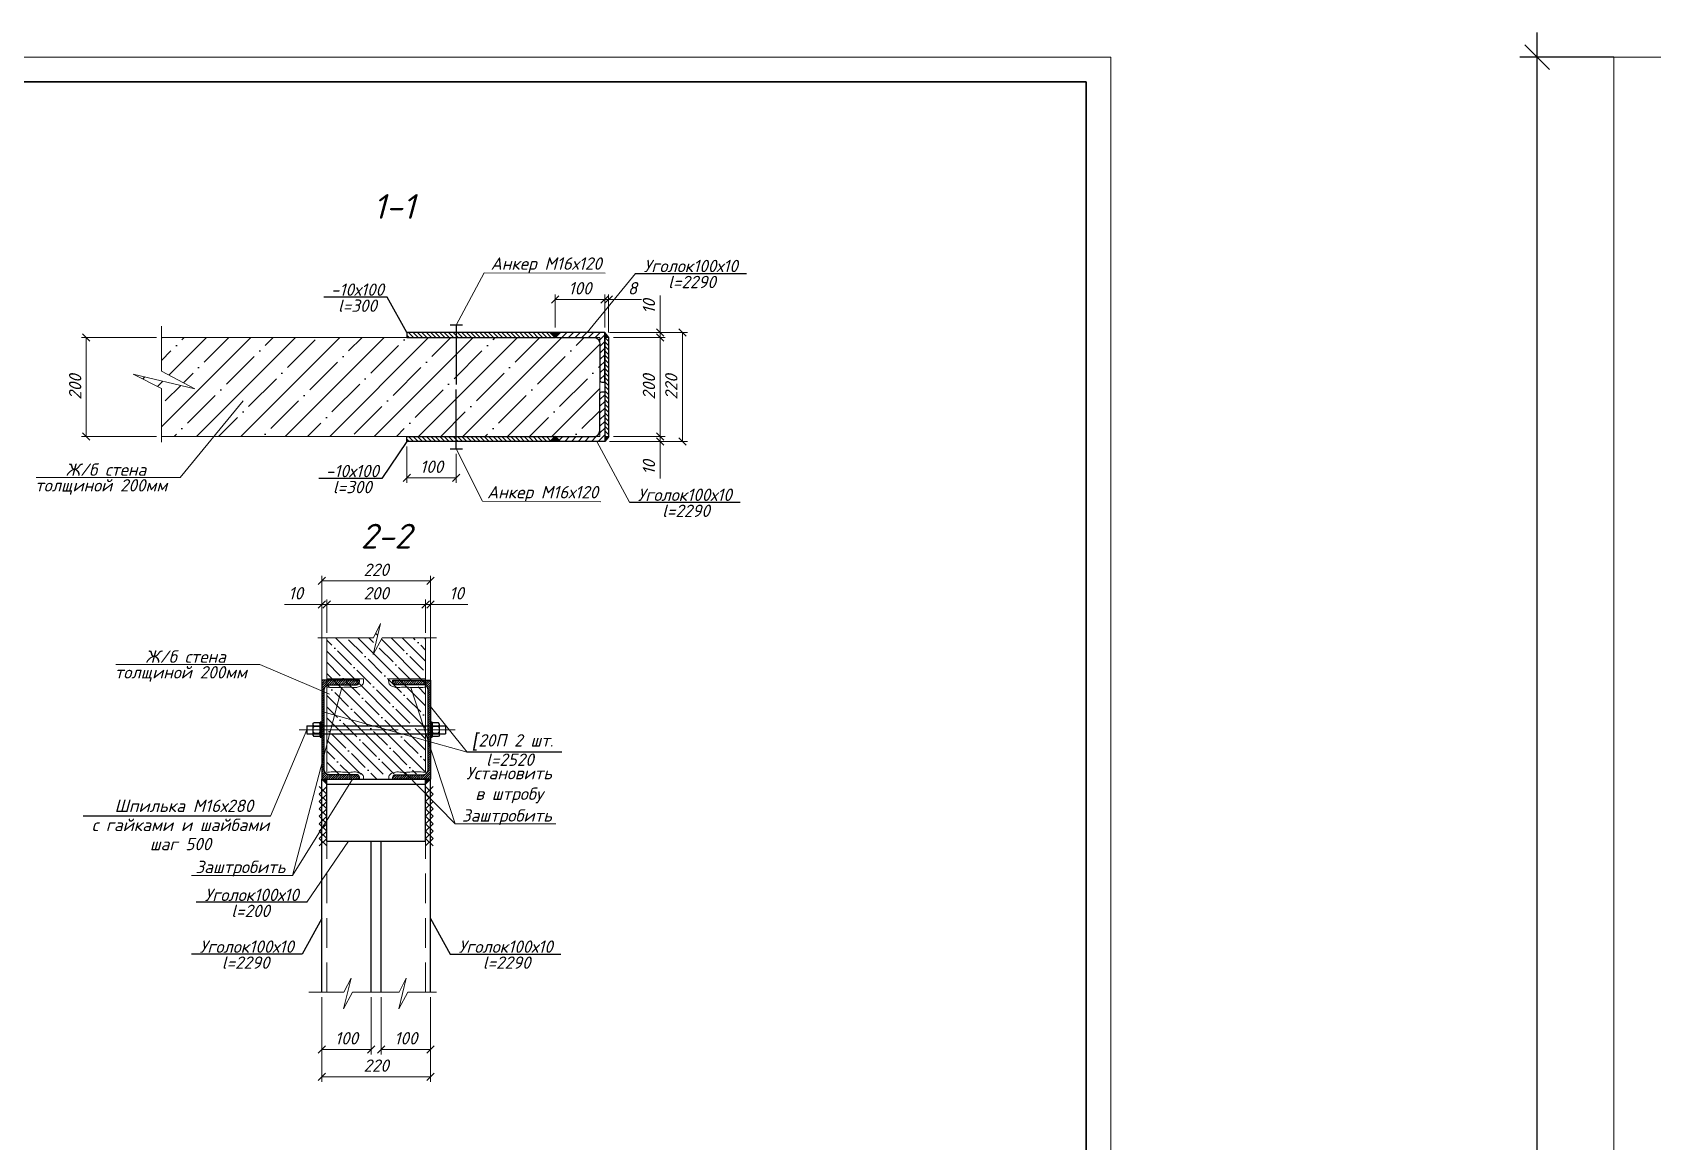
# Model space of a CAD drawing. Header units: millimetres. Extents: x 10124 to 8132345, y -95635 to 1386204.
# Drawn here: x 149395 to 152669, y 27868 to 30110 of the extents above; entities that cross this region are included whole.
import ezdxf

# ---------------------------------------------------------------- set-up
doc = ezdxf.new("R2010")
doc.units = ezdxf.units.MM
doc.linetypes.add('GOST2.303 5', pattern=[24, 20, -1.5, 1, -1.5])
doc.linetypes.add('Пунктир 2мм', pattern=[3, 2, -1])
doc.layers.get('DEFPOINTS').update_dxf_attribs({"color": 1})
doc.layers.add('013', color=7, linetype='Continuous', lineweight=13)
doc.layers.add('030', color=7, linetype='Continuous', lineweight=30)
doc.layers.add('ФВ-5', color=7, linetype='Continuous')
doc.styles.add('10', font='isocpeui.ttf', dxfattribs={"height": 25})
doc.styles.add('GOST', font='isocpeur.TTF')
doc.styles.add('БДА100', font='romand.shx', dxfattribs={"width": 0.7})
doc.dimstyles.new('10', dxfattribs={"dimtxt": 37.5, "dimasz": 15, "dimexe": 10, "dimexo": 10, "dimgap": 10, "dimtad": 1, "dimtxsty": '10', "dimblk": 'OBLIQUE', "dimcen": 2.5, "dimadec": 0, "dimazin": 0, "dimtfac": 1, "dimtmove": 0, "dimatfit": 3, "dimfxl": 1, "dimlwd": 15, "dimlwe": 15, "dimarcsym": 0})
doc.dimstyles.new('БДА1', dxfattribs={"dimtxt": 2, "dimasz": 1, "dimexe": 0.7, "dimexo": 0, "dimgap": 0.8, "dimtad": 1, "dimdec": 0, "dimrnd": 1, "dimzin": 0, "dimdsep": 46, "dimtxsty": 'БДА100', "dimblk": 'OBLIQUE', "dimcen": 2, "dimdle": 1, "dimadec": 0, "dimazin": 0, "dimtfac": 1, "dimtdec": 0, "dimtmove": 1, "dimatfit": 3, "dimldrblk": 'NONE', "dimfxl": 0.7, "dimtolj": 1, "dimtzin": 0, "dimlwd": -1, "dimlwe": -1, "dimarcsym": 0})
pattern_1 = [(45, (6742.531, 0), (-6.7351921, 6.7351921), [])]

# ---------------------------------------------------------------- blocks, each defined once
blk = doc.blocks.new('_OBLIQUE')
at = {"color": 0, "linetype": 'ByBlock'}
blk.add_line((-0.5, -0.5), (0.5, 0.5), dxfattribs=at)
blk = doc.blocks.new('*D18')
at = {"layer": 'DEFPOINTS', "color": 0, "transparency": 16777216}
for p, q in [((-15.52, -5), (-15.52, 425)), ((0, 420), (-19.02, 420)), ((0, 0), (-19.02, 0))]:
    blk.add_line(p, q, dxfattribs=at)
for p in [(-15.52, 420), (0, 420), (0, 0)]:
    blk.add_point(p, dxfattribs=at)
at = {"layer": 'DEFPOINTS', "color": 0, "transparency": 16777216, "xscale": 5, "yscale": 5, "zscale": 5}
for p, rotation in [((-15.52, 420), 90), ((-15.52, 0), 270)]:
    blk.add_blockref('_OBLIQUE', p, dxfattribs=dict(at, rotation=rotation))
at = {"layer": 'DEFPOINTS', "color": 0, "lineweight": 0, "transparency": 16777216, "insert": (-24.52, 148.5), "char_height": 10, "attachment_point": 5, "rotation": 90, "style": 'БДА100'}
blk.add_mtext('\\A1;420', dxfattribs=at)
blk = doc.blocks.new('_None')
blk = doc.blocks.new('*U385')
blk.add_lwpolyline([(-28.3, 71.7), (-22.3, 71.7, -0.414214), (-18.3, 67.7), (-18.3, -6.3, 0.414214), (-6.3, -18.3), (67.7, -18.3, -0.414214), (71.7, -22.3), (71.7, -28.3), (-28.3, -28.3)], format="xyb", close=True)
blk = doc.blocks.new('*D425')
at = {"color": 0, "lineweight": 15, "ltscale": 100, "transparency": 16777216}
for p, q in [((149645.5, 29493.6), (149493.6, 29493.6)), ((149503.6, 29293.6), (149503.6, 29493.6)), ((149645.5, 29293.6), (149493.6, 29293.6))]:
    blk.add_line(p, q, dxfattribs=at)
at = {"layer": 'DEFPOINTS', "color": 0, "ltscale": 100, "transparency": 16777216}
for p in [(149503.6, 29493.6), (149655.5, 29493.6), (149655.5, 29293.6)]:
    blk.add_point(p, dxfattribs=at)
at = {"color": 0, "lineweight": 15, "ltscale": 100, "transparency": 16777216, "xscale": 15, "yscale": 15, "zscale": 15}
for p, rotation in [((149503.6, 29493.6), 90), ((149503.6, 29293.6), 270)]:
    blk.add_blockref('_OBLIQUE', p, dxfattribs=dict(at, rotation=rotation))
at = {"color": 0, "ltscale": 100, "transparency": 16777216, "insert": (149481.1, 29393.6), "char_height": 25, "attachment_point": 5, "rotation": 90, "style": '10'}
blk.add_mtext('200', dxfattribs=at)
blk = doc.blocks.new('*D411')
at = {"color": 0, "lineweight": 15, "ltscale": 100, "transparency": 16777216}
for p, q in [((150451.4, 29513.6), (150451.4, 29580.6)), ((150551.4, 29570.6), (150451.4, 29570.6)), ((150551.4, 29513.6), (150551.4, 29580.6))]:
    blk.add_line(p, q, dxfattribs=at)
at = {"layer": 'DEFPOINTS', "color": 0, "ltscale": 100, "transparency": 16777216}
for p in [(150451.4, 29570.6), (150451.4, 29503.6), (150551.4, 29503.6)]:
    blk.add_point(p, dxfattribs=at)
at = {"color": 0, "lineweight": 15, "ltscale": 100, "transparency": 16777216, "xscale": 15, "yscale": 15, "zscale": 15, "rotation": 180}
blk.add_blockref('_OBLIQUE', (150451.4, 29570.6), dxfattribs=at)
at = {"color": 0, "lineweight": 15, "ltscale": 100, "transparency": 16777216, "xscale": 15, "yscale": 15, "zscale": 15}
blk.add_blockref('_OBLIQUE', (150551.4, 29570.6), dxfattribs=at)
at = {"color": 0, "ltscale": 100, "transparency": 16777216, "insert": (150501.4, 29593.1), "char_height": 25, "attachment_point": 5, "style": '10'}
blk.add_mtext('100', dxfattribs=at)
blk = doc.blocks.new('*D412')
at = {"color": 0, "lineweight": 15, "ltscale": 100, "transparency": 16777216}
for p, q in [((150551.4, 29570.6), (150536.4, 29570.6)), ((150551.4, 29513.6), (150551.4, 29580.6)), ((150551.4, 29570.6), (150559.4, 29570.6)), ((150559.4, 29503.6), (150559.4, 29580.6)), ((150559.4, 29570.6), (150626, 29570.6))]:
    blk.add_line(p, q, dxfattribs=at)
at = {"layer": 'DEFPOINTS', "color": 0, "ltscale": 100, "transparency": 16777216}
for p in [(150559.4, 29570.6), (150551.4, 29503.6), (150559.4, 29493.6)]:
    blk.add_point(p, dxfattribs=at)
at = {"color": 0, "lineweight": 15, "ltscale": 100, "transparency": 16777216, "xscale": 15, "yscale": 15, "zscale": 15}
blk.add_blockref('_OBLIQUE', (150551.4, 29570.6), dxfattribs=at)
at = {"color": 0, "lineweight": 15, "ltscale": 100, "transparency": 16777216, "xscale": 15, "yscale": 15, "zscale": 15, "rotation": 180}
blk.add_blockref('_OBLIQUE', (150559.4, 29570.6), dxfattribs=at)
at = {"color": 0, "ltscale": 100, "transparency": 16777216, "insert": (150607.7, 29593.1), "char_height": 25, "attachment_point": 5, "style": '10'}
blk.add_mtext('8', dxfattribs=at)
blk = doc.blocks.new('*D426')
at = {"color": 0, "lineweight": 15, "ltscale": 100, "transparency": 16777216}
for p, q in [((150663.3, 29293.6), (150663.3, 29308.6)), ((150561.4, 29283.6), (150673.3, 29283.6)), ((150569.4, 29293.6), (150673.3, 29293.6)), ((150663.3, 29293.6), (150663.3, 29283.6)), ((150663.3, 29283.6), (150663.3, 29208.4))]:
    blk.add_line(p, q, dxfattribs=at)
at = {"layer": 'DEFPOINTS', "color": 0, "ltscale": 100, "transparency": 16777216}
for p in [(150551.4, 29283.6), (150559.4, 29293.6), (150663.3, 29283.6)]:
    blk.add_point(p, dxfattribs=at)
at = {"color": 0, "lineweight": 15, "ltscale": 100, "transparency": 16777216, "xscale": 15, "yscale": 15, "zscale": 15}
for p, rotation in [((150663.3, 29293.6), 270), ((150663.3, 29283.6), 90)]:
    blk.add_blockref('_OBLIQUE', p, dxfattribs=dict(at, rotation=rotation))
at = {"color": 0, "ltscale": 100, "transparency": 16777216, "insert": (150640.8, 29231), "char_height": 25, "attachment_point": 5, "rotation": 90, "style": '10'}
blk.add_mtext('10', dxfattribs=at)
blk = doc.blocks.new('*D427')
at = {"color": 0, "lineweight": 15, "ltscale": 100, "transparency": 16777216}
for p, q in [((150569.4, 29493.6), (150673.3, 29493.6)), ((150663.3, 29293.6), (150663.3, 29493.6)), ((150569.4, 29293.6), (150673.3, 29293.6))]:
    blk.add_line(p, q, dxfattribs=at)
at = {"layer": 'DEFPOINTS', "color": 0, "ltscale": 100, "transparency": 16777216}
for p in [(150559.4, 29493.6), (150663.3, 29493.6), (150559.4, 29293.6)]:
    blk.add_point(p, dxfattribs=at)
at = {"color": 0, "lineweight": 15, "ltscale": 100, "transparency": 16777216, "xscale": 15, "yscale": 15, "zscale": 15}
for p, rotation in [((150663.3, 29493.6), 90), ((150663.3, 29293.6), 270)]:
    blk.add_blockref('_OBLIQUE', p, dxfattribs=dict(at, rotation=rotation))
at = {"color": 0, "ltscale": 100, "transparency": 16777216, "insert": (150640.8, 29393.6), "char_height": 25, "attachment_point": 5, "rotation": 90, "style": '10'}
blk.add_mtext('200', dxfattribs=at)
blk = doc.blocks.new('*D413')
at = {"color": 0, "lineweight": 15, "ltscale": 100, "transparency": 16777216}
for p, q in [((150663.3, 29503.6), (150663.3, 29578.8)), ((150561.4, 29503.6), (150673.3, 29503.6)), ((150569.4, 29493.6), (150673.3, 29493.6)), ((150663.3, 29493.6), (150663.3, 29503.6)), ((150663.3, 29493.6), (150663.3, 29478.6))]:
    blk.add_line(p, q, dxfattribs=at)
at = {"layer": 'DEFPOINTS', "color": 0, "ltscale": 100, "transparency": 16777216}
for p in [(150551.4, 29503.6), (150559.4, 29493.6), (150663.3, 29503.6)]:
    blk.add_point(p, dxfattribs=at)
at = {"color": 0, "lineweight": 15, "ltscale": 100, "transparency": 16777216, "xscale": 15, "yscale": 15, "zscale": 15}
for p, rotation in [((150663.3, 29503.6), 270), ((150663.3, 29493.6), 90)]:
    blk.add_blockref('_OBLIQUE', p, dxfattribs=dict(at, rotation=rotation))
at = {"color": 0, "ltscale": 100, "transparency": 16777216, "insert": (150640.8, 29556.2), "char_height": 25, "attachment_point": 5, "rotation": 90, "style": '10'}
blk.add_mtext('10', dxfattribs=at)
blk = doc.blocks.new('*D414')
at = {"color": 0, "lineweight": 15, "ltscale": 100, "transparency": 16777216}
for p, q in [((150561.4, 29503.6), (150718.5, 29503.6)), ((150708.5, 29283.6), (150708.5, 29503.6)), ((150561.4, 29283.6), (150718.5, 29283.6))]:
    blk.add_line(p, q, dxfattribs=at)
at = {"layer": 'DEFPOINTS', "color": 0, "ltscale": 100, "transparency": 16777216}
for p in [(150551.4, 29503.6), (150708.5, 29503.6), (150551.4, 29283.6)]:
    blk.add_point(p, dxfattribs=at)
at = {"color": 0, "lineweight": 15, "ltscale": 100, "transparency": 16777216, "xscale": 15, "yscale": 15, "zscale": 15}
for p, rotation in [((150708.5, 29503.6), 90), ((150708.5, 29283.6), 270)]:
    blk.add_blockref('_OBLIQUE', p, dxfattribs=dict(at, rotation=rotation))
at = {"color": 0, "ltscale": 100, "transparency": 16777216, "insert": (150686, 29393.6), "char_height": 25, "attachment_point": 5, "rotation": 90, "style": '10'}
blk.add_mtext('220', dxfattribs=at)
blk = doc.blocks.new('*D429')
at = {"color": 0, "lineweight": 15, "ltscale": 100, "transparency": 16777216}
for p, q in [((150151.4, 29273.6), (150151.4, 29199.9)), ((150251.4, 29258.6), (150251.4, 29199.9)), ((150151.4, 29209.9), (150251.4, 29209.9))]:
    blk.add_line(p, q, dxfattribs=at)
at = {"layer": 'DEFPOINTS', "color": 0, "ltscale": 100, "transparency": 16777216}
for p in [(150151.4, 29283.6), (150251.4, 29268.6), (150251.4, 29209.9)]:
    blk.add_point(p, dxfattribs=at)
at = {"color": 0, "lineweight": 15, "ltscale": 100, "transparency": 16777216, "xscale": 15, "yscale": 15, "zscale": 15, "rotation": 180}
blk.add_blockref('_OBLIQUE', (150151.4, 29209.9), dxfattribs=at)
at = {"color": 0, "lineweight": 15, "ltscale": 100, "transparency": 16777216, "xscale": 15, "yscale": 15, "zscale": 15}
blk.add_blockref('_OBLIQUE', (150251.4, 29209.9), dxfattribs=at)
at = {"color": 0, "ltscale": 100, "transparency": 16777216, "insert": (150201.4, 29232.4), "char_height": 25, "attachment_point": 5, "style": '10'}
blk.add_mtext('100', dxfattribs=at)
blk = doc.blocks.new('*D399')
at = {"color": 0, "lineweight": 15, "ltscale": 100, "transparency": 16777216}
for p, q in [((149989.5, 28896.6), (149989.5, 28964.2)), ((149989.5, 28954.2), (150189.5, 28954.2)), ((150189.5, 28896.6), (150189.5, 28964.2))]:
    blk.add_line(p, q, dxfattribs=at)
at = {"layer": 'DEFPOINTS', "color": 0, "ltscale": 100, "transparency": 16777216}
for p in [(150189.5, 28954.2), (149989.5, 28886.6), (150189.5, 28886.6)]:
    blk.add_point(p, dxfattribs=at)
at = {"color": 0, "lineweight": 15, "ltscale": 100, "transparency": 16777216, "xscale": 15, "yscale": 15, "zscale": 15, "rotation": 180}
blk.add_blockref('_OBLIQUE', (149989.5, 28954.2), dxfattribs=at)
at = {"color": 0, "lineweight": 15, "ltscale": 100, "transparency": 16777216, "xscale": 15, "yscale": 15, "zscale": 15}
blk.add_blockref('_OBLIQUE', (150189.5, 28954.2), dxfattribs=at)
at = {"color": 0, "ltscale": 100, "transparency": 16777216, "insert": (150089.5, 28976.7), "char_height": 25, "attachment_point": 5, "style": '10'}
blk.add_mtext('200', dxfattribs=at)
blk = doc.blocks.new('*D400')
at = {"layer": '013', "color": 0, "lineweight": 15, "ltscale": 100, "transparency": 16777216}
for p, q in [((149979.5, 28954.2), (149904.3, 28954.2)), ((149979.5, 28896.6), (149979.5, 28964.2)), ((149989.5, 28954.2), (149979.5, 28954.2)), ((149989.5, 28896.6), (149989.5, 28964.2)), ((149989.5, 28954.2), (150004.5, 28954.2))]:
    blk.add_line(p, q, dxfattribs=at)
at = {"layer": 'DEFPOINTS', "color": 0, "ltscale": 100, "transparency": 16777216}
for p in [(149979.5, 28954.2), (149979.5, 28886.6), (149989.5, 28886.6)]:
    blk.add_point(p, dxfattribs=at)
at = {"layer": '013', "color": 0, "lineweight": 15, "ltscale": 100, "transparency": 16777216, "xscale": 15, "yscale": 15, "zscale": 15}
blk.add_blockref('_OBLIQUE', (149979.5, 28954.2), dxfattribs=at)
at = {"layer": '013', "color": 0, "lineweight": 15, "ltscale": 100, "transparency": 16777216, "xscale": 15, "yscale": 15, "zscale": 15, "rotation": 180}
blk.add_blockref('_OBLIQUE', (149989.5, 28954.2), dxfattribs=at)
at = {"layer": '013', "color": 0, "ltscale": 100, "transparency": 16777216, "insert": (149926.9, 28976.7), "char_height": 25, "attachment_point": 5, "style": '10'}
blk.add_mtext('10', dxfattribs=at)
blk = doc.blocks.new('*D401')
at = {"layer": '013', "color": 0, "lineweight": 15, "ltscale": 100, "transparency": 16777216}
for p, q in [((150189.5, 28954.2), (150174.5, 28954.2)), ((150189.5, 28896.6), (150189.5, 28964.2)), ((150189.5, 28954.2), (150199.5, 28954.2)), ((150199.5, 28710.9), (150199.5, 28964.2)), ((150199.5, 28954.2), (150274.7, 28954.2))]:
    blk.add_line(p, q, dxfattribs=at)
at = {"layer": 'DEFPOINTS', "color": 0, "ltscale": 100, "transparency": 16777216}
for p in [(150199.5, 28954.2), (150189.5, 28886.6), (150199.5, 28700.9)]:
    blk.add_point(p, dxfattribs=at)
at = {"layer": '013', "color": 0, "lineweight": 15, "ltscale": 100, "transparency": 16777216, "xscale": 15, "yscale": 15, "zscale": 15}
blk.add_blockref('_OBLIQUE', (150189.5, 28954.2), dxfattribs=at)
at = {"layer": '013', "color": 0, "lineweight": 15, "ltscale": 100, "transparency": 16777216, "xscale": 15, "yscale": 15, "zscale": 15, "rotation": 180}
blk.add_blockref('_OBLIQUE', (150199.5, 28954.2), dxfattribs=at)
at = {"layer": '013', "color": 0, "ltscale": 100, "transparency": 16777216, "insert": (150252.1, 28976.7), "char_height": 25, "attachment_point": 5, "style": '10'}
blk.add_mtext('10', dxfattribs=at)
blk = doc.blocks.new('*D402')
at = {"layer": '013', "color": 0, "lineweight": 15, "ltscale": 100, "transparency": 16777216}
for p, q in [((149979.5, 28710.9), (149979.5, 29011.6)), ((149979.5, 29001.6), (150199.5, 29001.6)), ((150199.5, 28710.9), (150199.5, 29011.6))]:
    blk.add_line(p, q, dxfattribs=at)
at = {"layer": 'DEFPOINTS', "color": 0, "ltscale": 100, "transparency": 16777216}
for p in [(150199.5, 29001.6), (149979.5, 28700.9), (150199.5, 28700.9)]:
    blk.add_point(p, dxfattribs=at)
at = {"layer": '013', "color": 0, "lineweight": 15, "ltscale": 100, "transparency": 16777216, "xscale": 15, "yscale": 15, "zscale": 15, "rotation": 180}
blk.add_blockref('_OBLIQUE', (149979.5, 29001.6), dxfattribs=at)
at = {"layer": '013', "color": 0, "lineweight": 15, "ltscale": 100, "transparency": 16777216, "xscale": 15, "yscale": 15, "zscale": 15}
blk.add_blockref('_OBLIQUE', (150199.5, 29001.6), dxfattribs=at)
at = {"layer": '013', "color": 0, "ltscale": 100, "transparency": 16777216, "insert": (150089.5, 29024.1), "char_height": 25, "attachment_point": 5, "style": '10'}
blk.add_mtext('220', dxfattribs=at)
blk = doc.blocks.new('*D404')
at = {"layer": '013', "color": 0, "lineweight": 15, "ltscale": 100, "transparency": 16777216}
for p, q in [((149979.5, 28160.3), (149979.5, 28044.8)), ((150079.5, 28160.3), (150079.5, 28044.8)), ((149979.5, 28054.8), (150079.5, 28054.8))]:
    blk.add_line(p, q, dxfattribs=at)
at = {"layer": 'DEFPOINTS', "color": 0, "ltscale": 100, "transparency": 16777216}
for p in [(149979.5, 28170.3), (150079.5, 28170.3), (150079.5, 28054.8)]:
    blk.add_point(p, dxfattribs=at)
at = {"layer": '013', "color": 0, "lineweight": 15, "ltscale": 100, "transparency": 16777216, "xscale": 15, "yscale": 15, "zscale": 15, "rotation": 180}
blk.add_blockref('_OBLIQUE', (149979.5, 28054.8), dxfattribs=at)
at = {"layer": '013', "color": 0, "lineweight": 15, "ltscale": 100, "transparency": 16777216, "xscale": 15, "yscale": 15, "zscale": 15}
blk.add_blockref('_OBLIQUE', (150079.5, 28054.8), dxfattribs=at)
at = {"layer": '013', "color": 0, "ltscale": 100, "transparency": 16777216, "insert": (150029.5, 28077.3), "char_height": 25, "attachment_point": 5, "style": '10'}
blk.add_mtext('100', dxfattribs=at)
blk = doc.blocks.new('*D405')
at = {"layer": '013', "color": 0, "lineweight": 15, "ltscale": 100, "transparency": 16777216}
for p, q in [((149979.5, 28160.3), (149979.5, 27989.5)), ((150199.5, 28160.3), (150199.5, 27989.5)), ((149979.5, 27999.5), (150199.5, 27999.5))]:
    blk.add_line(p, q, dxfattribs=at)
at = {"layer": 'DEFPOINTS', "color": 0, "ltscale": 100, "transparency": 16777216}
for p in [(149979.5, 28170.3), (150199.5, 28170.3), (150199.5, 27999.5)]:
    blk.add_point(p, dxfattribs=at)
at = {"layer": '013', "color": 0, "lineweight": 15, "ltscale": 100, "transparency": 16777216, "xscale": 15, "yscale": 15, "zscale": 15, "rotation": 180}
blk.add_blockref('_OBLIQUE', (149979.5, 27999.5), dxfattribs=at)
at = {"layer": '013', "color": 0, "lineweight": 15, "ltscale": 100, "transparency": 16777216, "xscale": 15, "yscale": 15, "zscale": 15}
blk.add_blockref('_OBLIQUE', (150199.5, 27999.5), dxfattribs=at)
at = {"layer": '013', "color": 0, "ltscale": 100, "transparency": 16777216, "insert": (150089.5, 28022), "char_height": 25, "attachment_point": 5, "style": '10'}
blk.add_mtext('220', dxfattribs=at)
blk = doc.blocks.new('*D406')
at = {"layer": '013', "color": 0, "lineweight": 15, "ltscale": 100, "transparency": 16777216}
for p, q in [((150099.5, 28160.3), (150099.5, 28044.8)), ((150199.5, 28160.3), (150199.5, 28044.8)), ((150099.5, 28054.8), (150199.5, 28054.8))]:
    blk.add_line(p, q, dxfattribs=at)
at = {"layer": 'DEFPOINTS', "color": 0, "ltscale": 100, "transparency": 16777216}
for p in [(150099.5, 28170.3), (150199.5, 28170.3), (150199.5, 28054.8)]:
    blk.add_point(p, dxfattribs=at)
at = {"layer": '013', "color": 0, "lineweight": 15, "ltscale": 100, "transparency": 16777216, "xscale": 15, "yscale": 15, "zscale": 15, "rotation": 180}
blk.add_blockref('_OBLIQUE', (150099.5, 28054.8), dxfattribs=at)
at = {"layer": '013', "color": 0, "lineweight": 15, "ltscale": 100, "transparency": 16777216, "xscale": 15, "yscale": 15, "zscale": 15}
blk.add_blockref('_OBLIQUE', (150199.5, 28054.8), dxfattribs=at)
at = {"layer": '013', "color": 0, "ltscale": 100, "transparency": 16777216, "insert": (150149.5, 28077.3), "char_height": 25, "attachment_point": 5, "style": '10'}
blk.add_mtext('100', dxfattribs=at)
blk = doc.blocks.new('*U291')
blk.add_lwpolyline([(-23, -100), (53, -100), (53, -96.5, 0.414214), (47.5, -91), (-8.3, -91, -0.414214), (-17.8, -81.5), (-17.8, 81.5, -0.414214), (-8.3, 91), (47.5, 91, 0.414214), (53, 96.5), (53, 100), (-23, 100)], format="xyb", close=True)
blk = doc.blocks.new('*U292')
at = {"color": 0, "linetype": 'ByBlock', "lineweight": -2}
for p, q in [((-7.4, 11), (-5.8, 13.9)), ((-7.4, 11), (-7.4, -11)), ((5.8, 13.9), (-5.8, 13.9)), ((-5.8, 6.9), (5.8, 6.9)), ((7.4, 11), (5.8, 13.9)), ((7.4, -11), (7.4, 11)), ((-7.4, -11), (-5.8, -13.9)), ((-5.8, -6.9), (5.8, -6.9)), ((5.8, -13.9), (-5.8, -13.9)), ((7.4, -11), (5.8, -13.9))]:
    blk.add_line(p, q, dxfattribs=at)
for centre, start, end in [((-1.7, 10.9), 179.278, 224.8196), ((-1.7, 2.9), 135.1804, 180.722), ((1.7, 10.9), 315.1804, 0.722), ((1.7, 2.9), 359.278, 44.8196), ((-1.7, -2.9), 179.278, 224.8196), ((-1.7, -10.9), 135.1804, 180.722), ((1.7, -2.9), 315.1804, 0.722), ((1.7, -10.9), 359.278, 44.8196)]:
    blk.add_arc(centre, 5.68, start, end, dxfattribs=at)
blk = doc.blocks.new('*U293')
at = {"color": 0, "linetype": 'ByBlock', "lineweight": 9}
for p, q in [((-1.5, 8.5), (1.5, 8.5)), ((-1.5, -8.5), (1.5, -8.5))]:
    blk.add_line(p, q, dxfattribs=at)
at = {"color": 0, "linetype": 'ByBlock', "lineweight": -2}
blk.add_lwpolyline([(-1.5, -15), (1.5, -15), (1.5, 15), (-1.5, 15)], close=True, dxfattribs=at)
blk = doc.blocks.new('*U16')
at = {"color": 44, "lineweight": 20, "ltscale": 10}
for p, q in [((594, 420), (0, 420)), ((0, 420), (0, 0)), ((594, 0), (594, 420))]:
    blk.add_line(p, q, dxfattribs=at)
at = {"color": 137, "lineweight": 35, "ltscale": 10}
for p, q in [((589, 415), (20, 415)), ((589, 5), (589, 415))]:
    blk.add_line(p, q, dxfattribs=at)
at = {"color": 44, "lineweight": 13, "style": 'GOST', "oblique": 10, "width": 0.8}
for tag in ['ФОРМАТВЕРТ', 'ФОРМАТГОРИЗ']:
    blk.add_attdef(tag, (542.98, 1.6), '', height=2, dxfattribs=at)
at = {"layer": 'DEFPOINTS', "color": 251, "lineweight": 0}
dim = blk.add_linear_dim(base=(-15.52, 420), p1=(0, 0), p2=(0, 420), angle=90, dimstyle='БДА1', override={"dimscale": 5}, dxfattribs=at)
dim.commit()
dim.dimension.update_dxf_attribs({"geometry": '*D18', "text_midpoint": (-15.52, 148.5), "dimtype": 128})

msp = doc.modelspace()

# ---------------------------------------------------------------- hatches: boundary and pattern name
at = {"layer": '013', "ltscale": 100}
h = msp.add_hatch(dxfattribs=at)
h.set_pattern_fill('ANSI31', color=256, scale=2, angle=90)
h.set_pattern_definition([(135, (35777.7216, 349.553), (-4.49012806, -4.49012806), [])])
h.paths.add_polyline_path([(150440.814, 29503.593), (150151.42, 29503.593), (150151.42, 29493.593), (150450.814, 29493.593)])
h = msp.add_hatch(color=256, dxfattribs=at)
h.dxf.hatch_style = 1
h.paths.add_polyline_path([(150440.814, 29503.593), (150462.027, 29503.593), (150451.42, 29492.987)])
h = msp.add_hatch(color=256, dxfattribs=at)
h.dxf.hatch_style = 1
h.paths.add_polyline_path([(150559.42, 29493.593), (150551.42, 29493.593), (150551.42, 29503.593)])
h = msp.add_hatch(dxfattribs=at)
h.set_pattern_fill('ANSI31', color=256, scale=2, angle=90)
h.set_pattern_definition([(135, (35752.7216, 509.553), (-4.49012806, -4.49012806), [])])
h.paths.add_polyline_path([(150559.42, 29493.593), (150551.42, 29493.593), (150551.42, 29293.593), (150559.42, 29293.593)])
h = msp.add_hatch(dxfattribs=at)
h.set_pattern_fill('ANSI31', color=256, scale=2, angle=90)
h.set_pattern_definition([(135, (35777.7216, 139.553), (-4.49012806, -4.49012806), [])])
h.paths.add_polyline_path([(150440.814, 29293.593), (150151.42, 29293.593), (150151.42, 29283.593), (150450.814, 29283.593)])
h = msp.add_hatch(color=256, dxfattribs=at)
h.dxf.hatch_style = 1
h.paths.add_polyline_path([(150440.814, 29283.593), (150462.027, 29283.593), (150451.42, 29294.2)])
h = msp.add_hatch(color=256, dxfattribs=at)
h.dxf.hatch_style = 1
h.paths.add_polyline_path([(150559.42, 29293.593), (150551.42, 29293.593), (150551.42, 29283.593)])
h = msp.add_hatch(dxfattribs=at)
h.set_pattern_fill('ANSI31', color=256)
h.set_pattern_definition([(45, (20122.3247, 265.427), (-2.24506403, 2.24506403), [])])
h.paths.add_polyline_path([(150055.492, 28797.387), (150055.492, 28800.887), (149979.492, 28800.887), (149979.492, 28600.887), (150055.492, 28600.887), (150055.492, 28604.387, 0.41421356), (150049.992, 28609.887), (149994.192, 28609.887, -0.41421356), (149984.692, 28619.387), (149984.692, 28782.387, -0.41421356), (149994.192, 28791.887), (150049.992, 28791.887, 0.41421356)])
h = msp.add_hatch(dxfattribs=at)
h.set_pattern_fill('ANSI31', color=256)
h.set_pattern_definition([(45, (19922.3247, 265.427), (-2.24506403, 2.24506403), [])])
h.paths.add_polyline_path([(150199.492, 28800.887), (150123.492, 28800.887), (150123.492, 28797.387, 0.41421356), (150128.992, 28791.887), (150184.792, 28791.887, -0.41421356), (150194.292, 28782.387), (150194.292, 28619.387, -0.41421356), (150184.792, 28609.887), (150128.992, 28609.887, 0.41421356), (150123.492, 28604.387), (150123.492, 28600.887), (150199.492, 28600.887)])
at = {"layer": 'ФВ-5', "ltscale": 100}
h = msp.add_hatch(dxfattribs=at)
h.set_pattern_fill('ANSI35', color=256, scale=10)
h.set_pattern_definition([(45, (6742.53, 0), (-44.90128, 44.90128), []), (45, (6787.43, 0), (-44.90128, 44.90128), [79.375, -15.875, 0, -15.875])])
h.paths.add_polyline_path([(150541.42, 29379.593), (150541.42, 29481.593, 0.41421356), (150529.42, 29493.593), (150455.42, 29493.593), (150452.027, 29493.593), (150451.42, 29492.987), (150450.814, 29493.593), (150151.42, 29493.593), (149655.508, 29493.593), (149655.508, 29425.662), (149722.748, 29389.765), (149598.217, 29419.677), (149655.508, 29390.641), (149655.508, 29293.593), (150450.814, 29293.593), (150451.42, 29294.2), (150452.027, 29293.593), (150529.42, 29293.593, 0.41421356), (150541.42, 29305.593)])
h = msp.add_hatch(dxfattribs=at)
h.set_pattern_fill('ANSI31', color=256, scale=3)
h.set_pattern_definition(pattern_1)
h.paths.add_polyline_path([(150551.42, 29503.593), (150462.027, 29503.593), (150452.911, 29494.478, 0.17113146), (150455.42, 29493.593), (150529.42, 29493.593), (150541.42, 29493.593), (150541.42, 29407.593, 0.41421356), (150545.42, 29403.593), (150551.42, 29403.593)])
h = msp.add_hatch(dxfattribs=at)
h.set_pattern_fill('ANSI31', color=256, scale=3)
h.set_pattern_definition(pattern_1)
h.paths.add_polyline_path([(150541.42, 29493.593), (150529.42, 29493.593, -0.41421356), (150541.42, 29481.593)], flags=17)
h = msp.add_hatch(dxfattribs=at)
h.set_pattern_fill('ANSI31', color=256, scale=3)
h.set_pattern_definition(pattern_1)
h.paths.add_polyline_path([(150551.42, 29383.593), (150545.42, 29383.593, 0.41421356), (150541.42, 29379.593), (150541.42, 29305.593), (150541.42, 29293.593), (150455.42, 29293.593, 0.17113146), (150452.911, 29292.709), (150462.027, 29283.593), (150551.42, 29283.593)])
h = msp.add_hatch(dxfattribs=at)
h.set_pattern_fill('ANSI31', color=256, scale=3)
h.set_pattern_definition(pattern_1)
h.paths.add_polyline_path([(150541.42, 29305.593, -0.41421356), (150529.42, 29293.593), (150541.42, 29293.593)], flags=17)
h = msp.add_hatch(dxfattribs=at)
h.set_pattern_fill('ANSI35', color=256, scale=5, angle=90)
h.set_pattern_definition([(135, (6742.53, 0), (-22.45064, -22.45064), []), (135, (6742.53, 22.45), (-22.45064, -22.45064), [39.6875, -7.9375, 0, -7.9375])])
h.paths.add_polyline_path([(150189.492, 28886.588), (150101.394, 28886.588), (150083.446, 28852.968), (150098.402, 28915.234), (150083.884, 28886.588), (149989.492, 28886.588), (149989.492, 28622.887, 0.41421356), (150001.492, 28610.887), (150075.492, 28610.887, -0.41421356), (150079.492, 28606.887), (150079.492, 28600.887), (150099.492, 28600.887), (150099.492, 28606.887, -0.41421356), (150103.492, 28610.887), (150177.492, 28610.887, 0.41421356), (150189.492, 28622.887), (150189.492, 28696.887)])
h = msp.add_hatch(color=256, dxfattribs=at)
h.dxf.hatch_style = 1
h.paths.add_polyline_path([(149989.492, 28600.887), (149979.492, 28600.887), (149989.492, 28590.887)])
h = msp.add_hatch(color=256, dxfattribs=at)
h.dxf.hatch_style = 1
h.paths.add_polyline_path([(150199.492, 28600.887), (150189.492, 28600.887), (150189.492, 28590.887)])

# ---------------------------------------------------------------- linework, layer by layer
at = {"ltscale": 100}
for p, q in [((150613.973, 29623.109), (150837.714, 29623.109)), ((150111.618, 29575.257), (149983.727, 29575.257)), ((150151.42, 29503.593), (150111.618, 29575.257)), ((150263.92, 29518.593), (150238.92, 29518.593)), ((150251.42, 29518.593), (150251.42, 29398.593)), ((150440.814, 29503.593), (150451.42, 29492.987)), ((150462.027, 29503.593), (150440.814, 29503.593)), ((150451.42, 29492.987), (150462.027, 29503.593)), ((150559.42, 29493.593), (150551.42, 29503.593)), ((150251.42, 29268.593), (150251.42, 29388.593)), ((150151.42, 29283.593), (150101.23, 29208.631)), ((150440.814, 29283.593), (150451.42, 29294.2)), ((150462.027, 29283.593), (150440.814, 29283.593)), ((150451.42, 29294.2), (150462.027, 29283.593)), ((150559.42, 29293.593), (150551.42, 29283.593)), ((150238.92, 29268.593), (150263.92, 29268.593)), ((150101.23, 29208.631), (149973.339, 29208.631)), ((150601.763, 29160.674), (150825.504, 29160.674)), ((150464.743, 28655.676), (150273.686, 28655.676)), ((149989.492, 28585.887), (149974.492, 28570.887)), ((149974.492, 28585.887), (149989.492, 28570.887)), ((149989.492, 28570.887), (149974.492, 28555.887)), ((149974.492, 28570.887), (149989.492, 28555.887)), ((149989.492, 28555.887), (149974.492, 28540.887)), ((149974.492, 28555.887), (149989.492, 28540.887)), ((150204.492, 28585.887), (150189.492, 28570.887)), ((150189.492, 28585.887), (150204.492, 28570.887)), ((150204.492, 28570.887), (150189.492, 28555.887)), ((150189.492, 28570.887), (150204.492, 28555.887)), ((150204.492, 28555.887), (150189.492, 28540.887)), ((150189.492, 28555.887), (150204.492, 28540.887)), ((149876.134, 28526.414), (149497.23, 28526.414)), ((149989.492, 28540.887), (149974.492, 28525.887)), ((149974.492, 28540.887), (149989.492, 28525.887)), ((149989.492, 28525.887), (149974.492, 28510.887)), ((149974.492, 28525.887), (149989.492, 28510.887)), ((150204.492, 28540.887), (150189.492, 28525.887)), ((150189.492, 28540.887), (150204.492, 28525.887)), ((150204.492, 28525.887), (150189.492, 28510.887)), ((150189.492, 28525.887), (150204.492, 28510.887)), ((149989.492, 28510.887), (149974.492, 28495.887)), ((149974.492, 28510.887), (149989.492, 28495.887)), ((149989.492, 28495.887), (149974.492, 28480.887)), ((149974.492, 28495.887), (149989.492, 28480.887)), ((150204.492, 28510.887), (150189.492, 28495.887)), ((150189.492, 28510.887), (150204.492, 28495.887)), ((150204.492, 28495.887), (150189.492, 28480.887)), ((150189.492, 28495.887), (150204.492, 28480.887)), ((149989.492, 28480.887), (149974.492, 28465.887)), ((149974.492, 28480.887), (149989.492, 28465.887)), ((150204.492, 28480.887), (150189.492, 28465.887)), ((150189.492, 28480.887), (150204.492, 28465.887)), ((149949.689, 28352.064), (149725.948, 28352.064)), ((149979.492, 28319.122), (149939.689, 28247.458)), ((150199.492, 28319.122), (150239.294, 28247.458)), ((149939.689, 28247.458), (149715.948, 28247.458)), ((150239.294, 28247.458), (150463.035, 28247.458))]:
    msp.add_line(p, q, dxfattribs=at)
at = {"layer": '013', "ltscale": 100}
for p, q in [((150515.664, 29503.593), (150613.973, 29623.109)), ((150601.763, 29160.674), (150535.743, 29283.593)), ((149989.492, 28622.887), (149989.492, 28886.588)), ((150189.492, 28622.887), (150189.492, 28886.588)), ((149920.053, 28406.481), (150020.318, 28786.409)), ((150064.051, 28803.589), (149989.492, 28803.589)), ((149989.492, 28614.652), (149989.492, 28787.122)), ((150114.932, 28803.589), (150189.492, 28803.589)), ((150248.93, 28510.503), (150159.779, 28786.338)), ((150189.492, 28787.122), (150189.492, 28614.652)), ((149984.692, 28736.533), (150273.686, 28655.676)), ((150273.686, 28655.676), (150199.492, 28748.124)), ((149876.134, 28526.414), (149949.492, 28700.887)), ((149920.053, 28406.481), (150041.992, 28600.887)), ((149989.492, 28590.887), (149979.492, 28600.887)), ((150147.058, 28615.259), (150248.93, 28510.503)), ((150189.492, 28590.887), (150199.492, 28600.887)), ((150248.93, 28510.503), (150452.528, 28510.503)), ((150033.407, 28475.887), (149949.448, 28352.064)), ((149920.053, 28406.481), (149716.455, 28406.481))]:
    msp.add_line(p, q, dxfattribs=at)
at = {"layer": '013', "linetype": 'GOST2.303 5', "ltscale": 10}
msp.add_line((149933.8, 28700.887), (150249.274, 28700.887), dxfattribs=at)
at = {"layer": '013', "linetype": 'Пунктир 2мм', "ltscale": 30}
for p, q in [((149989.492, 28170.254), (149989.492, 28475.887)), ((150189.492, 28170.254), (150189.492, 28475.887))]:
    msp.add_line(p, q, dxfattribs=at)
at = {"layer": '013', "ltscale": 100}
for points in [[(150251.42, 29518.593), (150307.747, 29624.628), (150552.396, 29623.414)], [(149655.508, 29282.359), (149655.508, 29390.641), (149598.217, 29419.677), (149722.748, 29389.765), (149655.508, 29425.662), (149655.508, 29516.482)], [(149655.508, 29493.593), (150541.42, 29493.593), (150541.42, 29293.593), (149655.508, 29293.593)], [(149820.942, 29365.883), (149693.025, 29210.516), (149402.372, 29210.516)], [(150251.42, 29268.593), (150304.16, 29162.551), (150543.899, 29161.338)], [(149971.868, 28886.588), (150083.884, 28886.588), (150098.402, 28915.234), (150083.446, 28852.968), (150101.394, 28886.588), (150211.45, 28886.588)], [(149994.977, 28772.741), (149854.043, 28832.623), (149563.39, 28832.623)], [(149953.464, 28170.254), (150024.128, 28170.254), (150038.646, 28198.9), (150023.69, 28136.634), (150041.638, 28170.254), (150099.492, 28170.254)], [(150065.173, 28170.254), (150135.836, 28170.254), (150150.354, 28198.9), (150135.398, 28136.634), (150153.347, 28170.254), (150211.2, 28170.254)]]:
    msp.add_lwpolyline(points, dxfattribs=at)
for points in [[(149989.492, 28787.122), (150001.132, 28786.046), (150017.94, 28786.261), (150024.404, 28786.692), (150038.41, 28786.907), (150050.261, 28786.476), (150053.924, 28787.768), (150057.802, 28788.845), (150060.819, 28790.567), (150064.051, 28797.242), (150064.051, 28803.589)], [(150189.492, 28787.122), (150177.851, 28786.046), (150161.044, 28786.261), (150154.58, 28786.692), (150140.574, 28786.907), (150128.722, 28786.476), (150125.059, 28787.768), (150121.181, 28788.845), (150118.164, 28790.567), (150114.932, 28797.242), (150114.932, 28803.589)], [(149989.492, 28614.652), (150001.132, 28615.729), (150017.94, 28615.514), (150024.404, 28615.083), (150038.41, 28614.868), (150050.261, 28615.299), (150053.924, 28614.007), (150057.802, 28612.93), (150060.819, 28611.208), (150064.051, 28604.533), (150064.051, 28600.887)], [(150189.492, 28614.652), (150177.851, 28615.729), (150161.044, 28615.514), (150154.58, 28615.083), (150140.574, 28614.868), (150128.722, 28615.299), (150125.059, 28614.007), (150121.181, 28612.93), (150118.164, 28611.208), (150114.932, 28604.533), (150114.932, 28600.887)]]:
    msp.add_spline(points, degree=3, dxfattribs=at)
at = {"layer": '030', "ltscale": 100}
for p, q in [((149949.492, 28708.887), (150229.492, 28708.887)), ((149949.492, 28708.887), (149949.492, 28692.887)), ((149949.492, 28692.887), (150229.492, 28692.887)), ((150229.492, 28708.887), (150229.492, 28692.887)), ((149979.492, 28170.254), (149979.492, 28600.887)), ((149979.492, 28600.887), (150199.492, 28600.887)), ((149979.492, 28600.887), (150104.492, 28600.887)), ((149989.492, 28475.887), (149989.492, 28600.887)), ((149989.492, 28600.887), (150189.492, 28600.887)), ((149989.492, 28590.887), (150189.492, 28590.887)), ((150189.492, 28475.887), (150189.492, 28600.887)), ((150199.492, 28170.254), (150199.492, 28600.887)), ((149989.492, 28475.887), (150189.492, 28475.887)), ((150079.492, 28170.254), (150079.492, 28475.887)), ((150099.492, 28170.254), (150099.492, 28475.887))]:
    msp.add_line(p, q, dxfattribs=at)
for points in [[(150451.42, 29503.593), (150151.42, 29503.593), (150151.42, 29493.593), (150451.42, 29493.593), (150451.42, 29503.593)], [(150551.42, 29293.593), (150551.42, 29293.593), (150559.42, 29293.593), (150559.42, 29493.593), (150551.42, 29493.593), (150551.42, 29293.593)], [(150451.42, 29283.593), (150151.42, 29283.593), (150151.42, 29293.593), (150451.42, 29293.593), (150451.42, 29283.593)]]:
    msp.add_lwpolyline(points, dxfattribs=at)

# ---------------------------------------------------------------- block references
at = {"xscale": 10, "yscale": 10, "zscale": 10}
for p in [(145634.43, 25860.225), (152591.186, 25860.225)]:
    msp.add_blockref('*U16', p, dxfattribs=at)
at = {"layer": '030', "xscale": -1, "rotation": 90}
msp.add_blockref('*U385', (150523.12, 29475.293), dxfattribs=at)
at = {"layer": '030', "rotation": 90}
msp.add_blockref('*U385', (150523.12, 29311.893), dxfattribs=at)
at = {"layer": '030'}
for name, p in [('*U291', (150002.492, 28700.887)), ('*U292', (149969.092, 28700.887)), ('*U293', (149977.992, 28700.887)), ('*U293', (150200.992, 28700.887)), ('*U292', (150209.892, 28700.887))]:
    msp.add_blockref(name, p, dxfattribs=at)
at = {"layer": '030', "xscale": -1}
msp.add_blockref('*U291', (150176.492, 28700.887), dxfattribs=at)

# ---------------------------------------------------------------- texts
at = {"color": 0, "lineweight": 9, "attachment_point": 5, "style": '10'}
for s, insert, char_height, width in [('\\pxi1.23419;1-1', (150094.805, 29758.415), 50, 2395.44136), ('\\pxi1.23419;Ж/б стена ', (149527.937, 29226.535), 25, 2395.44136), ('\\pxi1.23419;толщиной 200мм', (149518.249, 29191.467), 25, 2395.44136), ('\\pxi1.23419;2-2', (150078.476, 29092.118), 50, 295.72287), ('\\pxi1.23419;Ж/б стена ', (149688.955, 28848.642), 25, 2395.44136), ('\\pxi1.23419;толщиной 200мм', (149679.268, 28813.575), 25, 2395.44136)]:
    msp.add_mtext(s, dxfattribs=dict(at, insert=insert, char_height=char_height, width=width))
at = {"ltscale": 100, "char_height": 25, "attachment_point": 5, "style": '10'}
for s, insert in [('Анкер М16х120', (150433.249, 29639.664)), ('Уголок100х10', (150725.524, 29638.146)), ('l=2290', (150727.931, 29605.771)), ('-10х100', (150051.719, 29590.294)), ('l=300', (150051.719, 29557.919)), ('-10х100', (150041.331, 29223.667)), ('l=300', (150041.331, 29191.293)), ('Анкер М16х120', (150425.96, 29177.588)), ('Уголок100х10', (150713.314, 29175.71)), ('l=2290', (150715.721, 29143.336)), ('{\\fArial|b0|i1|c204|p34;\\H1.08333x;[}20П 2 шт.', (150366.624, 28676.327)), ('Установить \\Pв штробу', (150358.165, 28588.934)), ('l=2520 ', (150359.835, 28640.307)), ('Шпилька М16х280', (149700.932, 28547.065)), ('Заштробить', (150353.766, 28524.216)), ('с гайками и шайбами', (149694.143, 28508.509)), ('шаг 500', (149694.143, 28469.809)), ('Заштробить', (149815.218, 28420.195)), ('Уголок100х10', (149838.139, 28367.101)), ('l=200', (149835.732, 28334.726)), ('Уголок100х10', (149828.139, 28262.495)), ('Уголок100х10', (150351.484, 28262.495)), ('l=2290', (149825.732, 28230.12)), ('l=2290', (150353.252, 28230.12))]:
    msp.add_mtext(s, dxfattribs=dict(at, insert=insert))

# ---------------------------------------------------------------- dimensions: what is measured, and where the dimension line sits
at = {"ltscale": 100}
for base, p1, p2, picture, middle in [((150451.42, 29570.572), (150551.42, 29503.593), (150451.42, 29503.593), '*D411', (150501.42, 29593.072)), ((150559.42, 29570.572), (150551.42, 29503.593), (150559.42, 29493.593), '*D412', (150607.735, 29593.072)), ((150251.42, 29209.922), (150151.42, 29283.593), (150251.42, 29268.593), '*D429', (150201.42, 29232.422)), ((150189.492, 28954.228), (149989.492, 28886.588), (150189.492, 28886.588), '*D399', (150089.492, 28976.728))]:
    dim = msp.add_linear_dim(base=base, p1=p1, p2=p2, dimstyle='10', dxfattribs=at)
    dim.commit()
    dim.dimension.update_dxf_attribs({"geometry": picture, "text_midpoint": middle})
for base, p1, p2, picture, middle in [((150663.287, 29503.593), (150559.42, 29493.593), (150551.42, 29503.593), '*D413', (150640.787, 29556.178)), ((150708.511, 29503.593), (150551.42, 29283.593), (150551.42, 29503.593), '*D414', (150686.011, 29393.593)), ((149503.553, 29493.593), (149655.508, 29293.593), (149655.508, 29493.593), '*D425', (149481.053, 29393.593)), ((150663.287, 29493.593), (150559.42, 29293.593), (150559.42, 29493.593), '*D427', (150640.787, 29393.593)), ((150663.287, 29283.593), (150559.42, 29293.593), (150551.42, 29283.593), '*D426', (150640.787, 29231.008))]:
    dim = msp.add_linear_dim(base=base, p1=p1, p2=p2, angle=90, dimstyle='10', dxfattribs=at)
    dim.commit()
    dim.dimension.update_dxf_attribs({"geometry": picture, "text_midpoint": middle})
at = {"layer": '013', "ltscale": 100}
for base, p1, p2, picture, middle in [((150199.492, 29001.552), (149979.492, 28700.887), (150199.492, 28700.887), '*D402', (150089.492, 29024.052)), ((149979.492, 28954.228), (149989.492, 28886.588), (149979.492, 28886.588), '*D400', (149926.906, 28976.728)), ((150079.492, 28054.845), (149979.492, 28170.254), (150079.492, 28170.254), '*D404', (150029.492, 28077.345)), ((150199.492, 27999.543), (149979.492, 28170.254), (150199.492, 28170.254), '*D405', (150089.492, 28022.043)), ((150199.492, 28054.845), (150099.492, 28170.254), (150199.492, 28170.254), '*D406', (150149.492, 28077.345))]:
    dim = msp.add_linear_dim(base=base, p1=p1, p2=p2, dimstyle='10', dxfattribs=at)
    dim.commit()
    dim.dimension.update_dxf_attribs({"geometry": picture, "text_midpoint": middle})
dim = msp.add_linear_dim(base=(150199.492, 28954.228), p1=(150189.492, 28886.588), p2=(150199.492, 28700.887), angle=180, dimstyle='10', dxfattribs=at)
dim.commit()
dim.dimension.update_dxf_attribs({"geometry": '*D401', "text_midpoint": (150252.077, 28976.728)})

doc.saveas('drawing.dxf')
